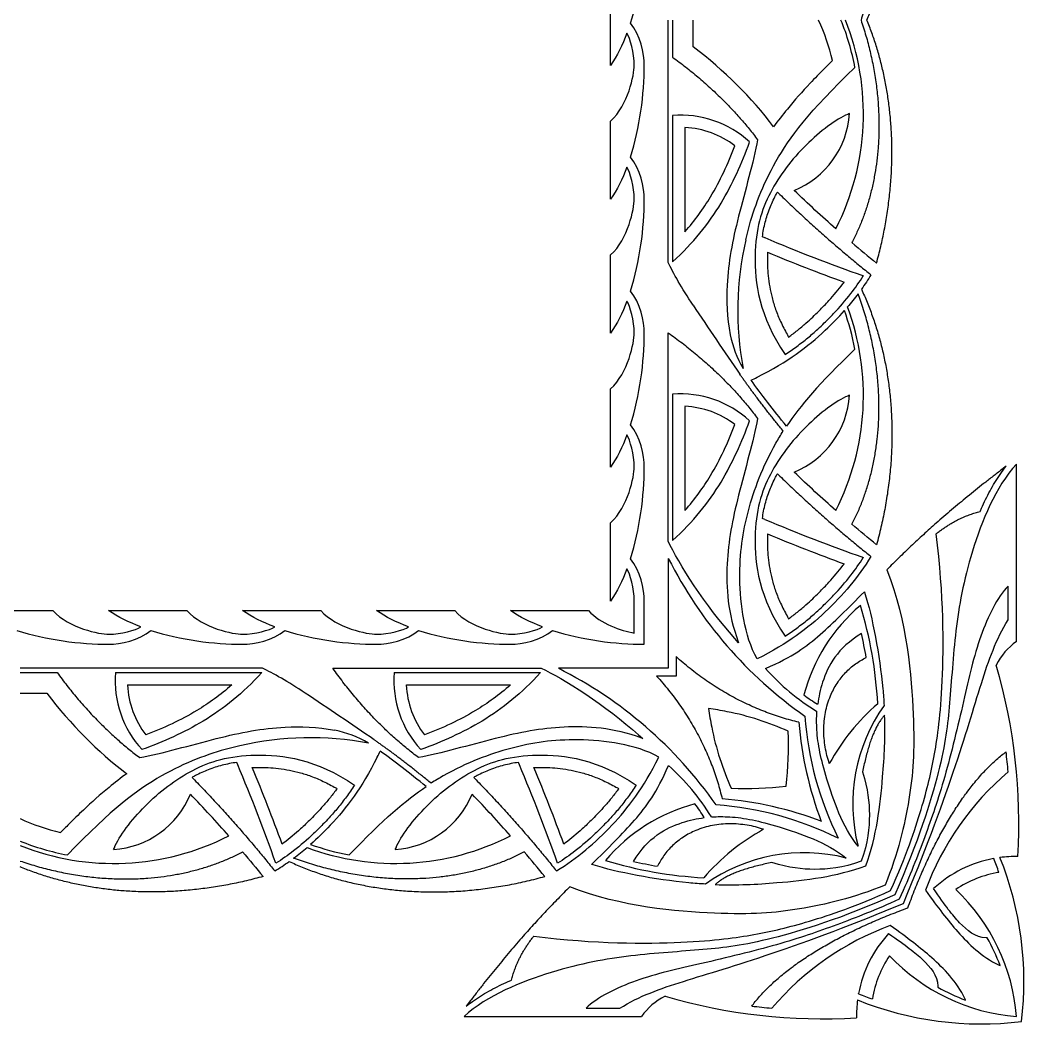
# Model space of a CAD drawing. Header units: millimetres. Extents: x -143 to 143, y -142 to 141.
# Drawn here: x 96.88 to 142.69, y -42.93 to 2.89 of the extents above; entities that cross this region are included whole.
import ezdxf

# ---------------------------------------------------------------- set-up
doc = ezdxf.new("R2010")
doc.units = ezdxf.units.MM
doc.header["$MEASUREMENT"] = 0
doc.layers.add('Layer 03', color=5, linetype='Continuous')

msp = doc.modelspace()

# ---------------------------------------------------------------- linework, layer by layer
at = {"layer": 'Layer 03'}
for p, q in [((123.827, 0.818), (123.827, 4.388)), ((126.462, -8.176), (126.462, 2.886)), ((126.657, 2.886), (126.657, 1.193)), ((127.596, 1.664), (127.596, 2.886)), ((123.827, -5.294), (123.827, -1.723)), ((126.657, -1.466), (126.657, -8.143)), ((134.737, -1.383), (134.655, -1.416)), ((127.221, -2.019), (127.221, -6.774)), ((131.441, -4.964), (131.489, -5.011)), ((130.86, -7.045), (130.757, -7.002)), ((123.827, -11.405), (123.827, -7.835)), ((126.462, -20.9), (126.462, -11.39)), ((123.827, -17.517), (123.827, -13.946)), ((126.657, -14.19), (126.657, -20.866)), ((134.737, -14.239), (134.655, -14.272)), ((127.221, -14.743), (127.221, -19.498)), ((142.351, -25.472), (142.351, -17.377)), ((131.441, -17.819), (131.489, -17.866)), ((141.88, -17.48), (141.622, -17.676)), ((123.827, -23.628), (123.827, -20.057)), ((130.86, -19.901), (130.757, -19.857)), ((126.462, -21.683), (126.462, -26.7)), ((135.408, -23.202), (135.433, -23.278)), ((141.975, -24.494), (141.975, -22.946)), ((124.907, -25.092), (124.907, -23.628)), ((125.364, -25.602), (125.364, -23.628)), ((94.807, -24.065), (98.377, -24.065)), ((100.918, -24.065), (104.489, -24.065)), ((107.03, -24.065), (110.6, -24.065)), ((113.141, -24.065), (116.712, -24.065)), ((119.252, -24.065), (122.823, -24.065)), ((129.666, -25.531), (129.494, -25.339)), ((129.651, -25.49), (129.666, -25.531)), ((126.818, -26.167), (126.818, -27.056)), ((107.938, -26.7), (96.875, -26.7)), ((96.875, -26.896), (98.569, -26.896)), ((101.228, -26.896), (107.904, -26.896)), ((111.152, -26.7), (120.662, -26.7)), ((113.951, -26.896), (120.628, -26.896)), ((126.462, -26.7), (121.445, -26.7)), ((101.781, -27.459), (106.536, -27.459)), ((114.505, -27.459), (119.259, -27.459)), ((126.818, -27.056), (125.929, -27.056)), ((96.875, -27.834), (98.097, -27.834)), ((125.101, -29.732), (125.293, -29.905)), ((125.293, -29.905), (125.252, -29.889)), ((141.841, -30.537), (141.875, -30.511)), ((106.807, -31.098), (106.763, -30.995)), ((119.663, -31.098), (119.619, -30.995)), ((104.725, -31.679), (104.772, -31.727)), ((117.581, -31.679), (117.628, -31.727)), ((101.145, -34.975), (101.178, -34.893)), ((114, -34.975), (114.033, -34.893)), ((123.039, -35.672), (122.963, -35.647)), ((141.309, -35.38), (141.312, -35.386)), ((141.017, -39.006), (140.962, -39.002)), ((141.557, -40.243), (141.603, -40.265)), ((138.764, -41.201), (138.767, -41.255)), ((135.147, -41.55), (135.142, -41.548)), ((117.438, -41.861), (117.242, -42.118)), ((130.273, -42.113), (130.299, -42.079)), ((140.026, -41.841), (140.004, -41.795)), ((117.138, -42.589), (125.234, -42.589)), ((122.707, -42.214), (124.256, -42.214))]:
    msp.add_line(p, q, dxfattribs=at)
for centre, radius, start, end in [((123.809, -1.392), 10.431, 13.4596, 24.212), ((123.809, -1.392), 11.558, 333.0039, 21.723), ((123.809, -1.392), 11.369, 10.7207, 22.1021), ((127.025, -6.103), 4.652, 47.4066, 94.5268), ((130.644, -1.097), 4.102, 292.3579, 355.9961), ((127.025, -6.103), 4.089, 52.6757, 87.2521), ((144.219, -10.373), 14.585, 167.2122, 190.4258), ((161.658, 65.804), 79.091, 247.0831, 250.58106), ((161.658, 65.804), 79.655, 247.35497, 250.05226), ((294.258, 100.581), 200.084, 213.59416, 214.68573), ((123.809, -14.247), 11.558, 333.0039, 20.4486), ((123.809, -14.247), 11.369, 10.7207, 19.9316), ((133.98, -10.566), 4.778, 190.9657, 210.7915), ((121.719, 3.944), 19.46, 295.9687, 296.8619), ((127.025, -18.827), 4.652, 47.4066, 94.5268), ((130.644, -13.952), 4.102, 292.3579, 355.9961), ((127.025, -18.827), 4.089, 52.6757, 87.2521), ((161.658, 52.948), 79.091, 247.0831, 250.58106), ((161.658, 52.948), 79.655, 247.35497, 250.05226), ((143.934, -12.856), 19.575, 206.8027, 234.9501), ((140.505, -30.026), 8.139, 130.4189, 164.9568), ((117.433, -29.276), 18.61, 2.9548, 17.019), ((117.433, -29.276), 18.319, 9.6374, 13.1334), ((144.017, -27.825), 2.883, 125.2952, 153.7914), ((116.661, -33.759), 25.796, 356.6008, 16.2239), ((105.865, -27.263), 4.652, 175.4732, 222.5934), ((118.588, -27.263), 4.652, 175.4732, 222.5934), ((112.618, -44.172), 19.575, 35.0499, 63.1973), ((138.496, -19.976), 10.152, 221.5121, 238.8548), ((105.865, -27.263), 4.089, 182.7479, 217.3243), ((118.588, -27.263), 4.089, 182.7479, 217.3243), ((-0.819, -194.496), 200.084, 55.31427, 56.40584), ((138.496, -19.976), 9.861, 233.6042, 238.0479), ((142.596, -35.895), 10.035, 130.9563, 151.1191), ((142.686, -32.896), 7.807, 144.7542, 194.2648), ((148.968, -27.771), 16.611, 184.7936, 200.8531), ((147.74, -27.764), 15.089, 184.2464, 206.3091), ((110.327, -34.218), 4.778, 59.2085, 79.0343), ((114.815, -30.123), 17.13, 353.4664, 1.8415), ((110.134, -44.457), 14.585, 79.5742, 102.7878), ((95.818, -21.957), 19.46, 333.1381, 334.0313), ((116.661, -33.759), 25.422, 5.2777, 7.3394), ((33.958, -61.896), 79.091, 19.41894, 22.9169), ((46.814, -61.896), 79.091, 19.41894, 22.9169), ((119.737, -38.734), 10.152, 31.1452, 48.4879), ((33.958, -61.896), 79.655, 19.94774, 22.64503), ((46.814, -61.896), 79.655, 19.94774, 22.64503), ((150.52, -41.416), 13.15, 130.529, 159.6002), ((100.858, -30.883), 4.102, 274.0039, 337.6421), ((113.714, -30.883), 4.102, 274.0039, 337.6421), ((129.885, -15.054), 17.13, 268.1585, 276.5336), ((129.787, -40.744), 8.139, 105.0432, 139.5811), ((119.737, -38.734), 9.861, 31.9521, 36.3958), ((127.526, -47.978), 15.089, 63.6909, 85.7536), ((127.532, -49.206), 16.611, 69.1469, 85.2064), ((101.153, -24.048), 10.431, 245.788, 256.5404), ((101.153, -24.048), 11.558, 248.277, 296.9961), ((114.009, -24.048), 11.558, 249.5514, 296.9961), ((135.657, -42.835), 10.035, 118.8809, 139.0437), ((101.153, -24.048), 11.369, 247.8979, 259.2793), ((114.009, -24.048), 11.369, 250.0684, 259.2793), ((132.658, -42.925), 7.807, 75.7352, 125.2458), ((129.037, -17.672), 18.61, 252.981, 267.0452), ((129.037, -17.672), 18.319, 256.8666, 260.3626), ((142.316, -40.81), 5.522, 100.5034, 132.7695), ((127.624, -40.973), 14.784, 19.5948, 22.204), ((142.316, -40.81), 5.522, 89.0083, 97.4843), ((127.624, -40.973), 15.067, 352.9704, 21.9741), ((142.316, -40.81), 4.856, 99.0554, 124.3121), ((133.474, -43.284), 8.906, 4.4569, 46.7285), ((141.177, -50.759), 13.15, 110.3998, 139.471), ((140.571, -42.554), 5.522, 137.2305, 169.4966), ((133.474, -43.284), 8.672, 20.3757, 29.5633), ((140.571, -42.554), 4.856, 145.6879, 170.9446), ((143.046, -33.712), 8.906, 223.2715, 265.5431), ((127.587, -44.255), 2.883, 116.2086, 144.7048), ((133.521, -16.899), 25.796, 253.7761, 273.3992), ((140.734, -27.863), 14.784, 247.796, 250.4052), ((143.046, -33.712), 8.672, 240.4367, 249.6243), ((133.521, -16.899), 25.422, 262.6606, 264.7223), ((140.571, -42.554), 5.522, 172.5157, 180.9917), ((140.734, -27.863), 15.067, 248.0259, 277.0296)]:
    msp.add_arc(centre, radius, start, end, dxfattribs=at)
for points, weights in [([(135.526, 2.886), (137.614, 7.996), (135.964, 13.976)], [0.99166073617, 0.943709866866, 1.00116640451]), ([(134.841, 13.044), (137.179, 8.565), (135.257, 2.886)], [1.00346085523, 0.908149929035, 0.993266671418]), ([(135.257, 2.886), (137.179, -2.793), (134.841, -7.272)], [0.993266671418, 0.908149929035, 1.00346085523]), ([(135.964, -8.204), (137.614, -2.224), (135.526, 2.886)], [1.00116634971, 0.943709889731, 0.99166073617]), ([(134.841, -20.127), (137.272, -15.471), (135.127, -9.601)], [1.00346085523, 0.904746005443, 0.999576502942]), ([(135.277, -9.396), (137.72, -14.698), (135.964, -21.059)], [0.997786398583, 0.940266674673, 1.00116637547]), ([(132.415, -29.159), (129.306, -28.417), (126.818, -26.167)], [0.999999988268, 0.97539571835, 1]), ([(133.809, -31.048), (132.656, -27.568), (135.493, -26.209)], [1, 0.770834267051, 0.998525556649]), ([(125.929, -27.056), (128.179, -29.544), (128.92, -32.654)], [1, 0.97539571835, 0.999999988268]), ([(136.332, -28.84), (135.694, -29.516), (135.33, -31.43)], [1, 0.954157824429, 1]), ([(137.393, -37.632), (139.29, -32.468), (141.841, -30.537)], [1, 0.962677498974, 1]), ([(130.81, -34.047), (127.33, -32.894), (125.971, -35.732)], [0.999999890725, 0.770834212062, 0.998525773792]), ([(96.875, -35.495), (102.555, -37.417), (107.033, -35.08)], [0.993266671418, 0.908149929035, 1.00346085523]), ([(119.889, -35.08), (115.233, -37.51), (109.362, -35.365)], [1.00346085523, 0.904746028979, 0.999576457724]), ([(109.157, -35.515), (114.459, -37.958), (120.821, -36.202)], [0.997786371156, 0.940266702906, 1.00116634643]), ([(131.192, -35.568), (129.278, -35.933), (128.602, -36.57)], [1, 0.954157824429, 1]), ([(107.965, -36.202), (101.985, -37.853), (96.875, -35.765)], [1.00116637711, 0.943709878298, 0.99166073617]), ([(130.299, -42.079), (132.23, -39.529), (137.393, -37.632)], [1, 0.962677507872, 0.999999982203])]:
    msp.add_rational_spline(points, weights, degree=2, dxfattribs=at)
for points, degree in [([(124.729, 2.742), (125.161, 4.082), (125.364, 5.621), (125.364, 6.929)], 3), ([(125.364, 0.818), (125.364, 1.36), (125.186, 2.204), (124.729, 2.742)], 3), ([(124.57, 2.286), (124.365, 1.741), (124.118, 1.241), (123.827, 0.818)], 3), ([(124.907, 0.818), (124.907, 1.376), (124.719, 2.066), (124.57, 2.286)], 3), ([(131.269, -1.988), (130.256, -0.644), (129.029, 0.574), (127.596, 1.664)], 3), ([(126.657, 1.193), (128.967, -0.486), (130.536, -2.575)], 2), ([(123.827, -1.723), (124.632, -0.997), (124.907, 0.401), (124.907, 0.818)], 3), ([(124.729, -3.369), (125.161, -2.029), (125.364, -0.491), (125.364, 0.818)], 3), ([(128.386, -5.183), (128.831, -4.446), (129.181, -3.676), (129.504, -2.852)], 3), ([(125.364, -5.294), (125.364, -4.751), (125.186, -3.907), (124.729, -3.369)], 3), ([(124.57, -3.825), (124.365, -4.37), (124.118, -4.871), (123.827, -5.294)], 3), ([(124.907, -5.294), (124.907, -4.736), (124.719, -4.045), (124.57, -3.825)], 3), ([(131.489, -5.011), (133.579, -7.045), (135.711, -8.739)], 2), ([(134.108, -6.638), (133.471, -6.079), (132.837, -5.497), (132.205, -4.89)], 3), ([(123.827, -7.835), (124.632, -7.108), (124.907, -5.71), (124.907, -5.294)], 3), ([(124.729, -9.48), (125.161, -8.141), (125.364, -6.602), (125.364, -5.294)], 3), ([(127.221, -6.774), (127.676, -6.257), (128.057, -5.728), (128.386, -5.183)], 3), ([(134.841, -7.272), (135.215, -7.59), (135.589, -7.901), (135.964, -8.204)], 3), ([(127.592, -10.127), (127.079, -9.354), (126.672, -8.646), (126.462, -8.176)], 3), ([(135.711, -8.739), (135.574, -8.964), (135.429, -9.183), (135.277, -9.396)], 3), ([(125.364, -11.405), (125.364, -10.863), (125.186, -10.019), (124.729, -9.48)], 3), ([(135.127, -9.601), (134.971, -9.809), (134.808, -10.012), (134.639, -10.209)], 3), ([(124.57, -9.937), (124.365, -10.482), (124.118, -10.982), (123.827, -11.405)], 3), ([(124.907, -11.405), (124.907, -10.847), (124.719, -10.157), (124.57, -9.937)], 3), ([(123.827, -13.946), (124.632, -13.22), (124.907, -11.822), (124.907, -11.405)], 3), ([(124.729, -15.592), (125.161, -14.252), (125.364, -12.713), (125.364, -11.405)], 3), ([(126.462, -11.39), (128.901, -13.121), (130.536, -15.298)], 2), ([(134.98, -12.132), (133.355, -13.688), (132.464, -14.743), (131.856, -15.645)], 3), ([(131.706, -15.873), (130.546, -14.459), (129.732, -13.282)], 2), ([(131.856, -15.645), (131.243, -14.896), (130.704, -14.198), (130.24, -13.552)], 3), ([(128.386, -17.907), (128.831, -17.17), (129.181, -16.4), (129.504, -15.575)], 3), ([(130.536, -15.298), (130.352, -16.303), (129.565, -18.998), (129.013, -21.81), (129.173, -24.199), (129.651, -25.49)], 3), ([(125.364, -17.517), (125.364, -16.974), (125.186, -16.13), (124.729, -15.592)], 3), ([(124.57, -16.048), (124.365, -16.593), (124.118, -17.093), (123.827, -17.517)], 3), ([(124.907, -17.517), (124.907, -16.959), (124.719, -16.268), (124.57, -16.048)], 3), ([(123.827, -20.057), (124.632, -19.331), (124.907, -17.933), (124.907, -17.517)], 3), ([(124.729, -21.703), (125.161, -20.364), (125.364, -18.825), (125.364, -17.517)], 3), ([(131.489, -17.866), (133.579, -19.901), (135.711, -21.594)], 2), ([(134.108, -19.494), (133.471, -18.935), (132.837, -18.353), (132.205, -17.746)], 3), ([(141.622, -17.676), (138.695, -19.904), (136.441, -22.199)], 2), ([(127.221, -19.498), (127.676, -18.98), (128.057, -18.452), (128.386, -17.907)], 3), ([(138.68, -20.563), (139.687, -19.775), (140.689, -19.548)], 2), ([(135.964, -21.059), (135.589, -20.757), (135.215, -20.446), (134.841, -20.127)], 3), ([(129.494, -25.339), (128.176, -23.868), (126.897, -21.872), (126.462, -20.9)], 3), ([(125.364, -23.628), (125.364, -23.085), (125.186, -22.241), (124.729, -21.703)], 3), ([(135.711, -21.594), (135.136, -22.54), (133.703, -24.214), (131.94, -25.549), (130.512, -26.273)], 3), ([(124.57, -22.159), (124.365, -22.704), (124.118, -23.205), (123.827, -23.628)], 3), ([(124.907, -23.628), (124.907, -23.07), (124.719, -22.38), (124.57, -22.159)], 3), ([(136.441, -22.199), (137.359, -24.6), (137.78, -29.536), (137.556, -32.523), (136.943, -35.175), (136.356, -36.594)], 3), ([(98.377, -24.065), (99.104, -24.871), (100.502, -25.145), (100.918, -25.145)], 3), ([(102.387, -24.808), (101.842, -24.603), (101.341, -24.356), (100.918, -24.065)], 3), ([(104.489, -24.065), (105.215, -24.871), (106.613, -25.145), (107.03, -25.145)], 3), ([(108.498, -24.808), (107.953, -24.603), (107.453, -24.356), (107.03, -24.065)], 3), ([(110.6, -24.065), (111.326, -24.871), (112.724, -25.145), (113.141, -25.145)], 3), ([(114.609, -24.808), (114.065, -24.603), (113.564, -24.356), (113.141, -24.065)], 3), ([(116.712, -24.065), (117.438, -24.871), (118.836, -25.145), (119.252, -25.145)], 3), ([(120.721, -24.808), (120.176, -24.603), (119.676, -24.356), (119.252, -24.065)], 3), ([(122.823, -24.065), (123.372, -24.674), (124.304, -24.979), (124.907, -25.092)], 3), ([(96.732, -24.968), (98.071, -25.4), (99.61, -25.602), (100.918, -25.602)], 3), ([(100.918, -25.145), (101.476, -25.145), (102.167, -24.957), (102.387, -24.808)], 3), ([(100.918, -25.602), (101.461, -25.602), (102.305, -25.424), (102.843, -24.968)], 3), ([(102.843, -24.968), (104.183, -25.4), (105.721, -25.602), (107.03, -25.602)], 3), ([(107.03, -25.145), (107.588, -25.145), (108.278, -24.957), (108.498, -24.808)], 3), ([(107.03, -25.602), (107.572, -25.602), (108.416, -25.424), (108.955, -24.968)], 3), ([(108.955, -24.968), (110.294, -25.4), (111.833, -25.602), (113.141, -25.602)], 3), ([(113.141, -25.145), (113.699, -25.145), (114.389, -24.957), (114.609, -24.808)], 3), ([(113.141, -25.602), (113.684, -25.602), (114.528, -25.424), (115.066, -24.968)], 3), ([(115.066, -24.968), (116.405, -25.4), (117.944, -25.602), (119.252, -25.602)], 3), ([(119.252, -25.145), (119.81, -25.145), (120.501, -24.957), (120.721, -24.808)], 3), ([(119.252, -25.602), (119.795, -25.602), (120.639, -25.424), (121.177, -24.968)], 3), ([(121.177, -24.968), (122.517, -25.4), (124.056, -25.602), (125.364, -25.602)], 3), ([(98.569, -26.896), (100.247, -29.205), (102.336, -30.774)], 2), ([(109.889, -27.831), (109.116, -27.318), (108.408, -26.91), (107.938, -26.7)], 3), ([(115.06, -30.774), (112.883, -29.139), (111.152, -26.7)], 2), ([(120.662, -26.7), (121.634, -27.135), (123.629, -28.415), (125.101, -29.732)], 3), ([(106.536, -27.459), (106.018, -27.915), (105.49, -28.295), (104.945, -28.624)], 3), ([(119.259, -27.459), (118.742, -27.915), (118.213, -28.295), (117.668, -28.624)], 3), ([(98.097, -27.834), (99.188, -29.267), (100.406, -30.494), (101.75, -31.508)], 3), ([(104.945, -28.624), (104.208, -29.069), (103.438, -29.42), (102.614, -29.742)], 3), ([(117.668, -28.624), (116.931, -29.069), (116.161, -29.42), (115.337, -29.742)], 3), ([(129.152, -28.679), (128.87, -28.622), (128.585, -28.575), (128.298, -28.537)], 3), ([(128.298, -28.537), (128.337, -28.823), (128.384, -29.108), (128.441, -29.39)], 3), ([(131.936, -29.573), (131.058, -29.175), (130.121, -28.873), (129.152, -28.679)], 3), ([(125.252, -29.889), (123.961, -29.411), (121.572, -29.251), (118.76, -29.804), (116.064, -30.59), (115.06, -30.774)], 3), ([(128.441, -29.39), (128.635, -30.359), (128.937, -31.296), (129.334, -32.175)], 3), ([(115.634, -31.945), (114.22, -30.784), (113.044, -29.97)], 2), ([(115.407, -32.094), (114.657, -31.481), (113.959, -30.942), (113.314, -30.478)], 3), ([(121.356, -35.949), (122.302, -35.374), (123.975, -33.941), (125.311, -32.179), (126.034, -30.75)], 3), ([(104.772, -31.727), (106.807, -33.817), (108.5, -35.949)], 2), ([(117.628, -31.727), (119.663, -33.817), (121.356, -35.949)], 2), ([(106.4, -34.346), (105.841, -33.709), (105.258, -33.075), (104.652, -32.443)], 3), ([(111.894, -35.219), (113.45, -33.593), (114.504, -32.702), (115.407, -32.094)], 3), ([(119.256, -34.346), (118.697, -33.709), (118.114, -33.075), (117.508, -32.443)], 3), ([(107.033, -35.08), (107.352, -35.453), (107.663, -35.827), (107.965, -36.202)], 3), ([(109.362, -35.365), (109.571, -35.209), (109.774, -35.046), (109.971, -34.877)], 3), ([(120.821, -36.202), (120.518, -35.827), (120.208, -35.453), (119.889, -35.08)], 3), ([(108.5, -35.949), (108.725, -35.812), (108.944, -35.667), (109.157, -35.515)], 3), ([(135.27, -35.508), (134.402, -35.824), (133.095, -35.931), (132.002, -35.813), (131.192, -35.568)], 3), ([(121.961, -36.679), (119.666, -38.934), (117.438, -41.861)], 2), ([(119.309, -40.928), (119.537, -39.925), (120.324, -38.918)], 2)]:
    msp.add_open_spline(points, degree=degree, dxfattribs=at)
for points, knots in [([(133.954, 1.036), (133.829, 0.914), (133.483, 0.573), (132.781, -0.149), (131.996, -1.025), (131.468, -1.709), (131.269, -1.988)], [78.834027, 78.834027, 78.834027, 78.834027, 79.393439, 80.385496, 82.053992, 83.148046, 83.148046, 83.148046, 83.148046]), ([(129.996, -7.145), (130.033, -6.983), (130.314, -5.85), (131.123, -3.65), (132.87, -1.296), (134.98, 0.723)], [232.002867, 232.002867, 232.002867, 232.002867, 232.713336, 236.997659, 241.268884, 241.268884, 241.268884, 241.268884]), ([(134.655, -1.416), (134.112, -1.633), (132.669, -2.738), (130.966, -4.924), (130.187, -7.514), (130.604, -10.642), (131.794, -12.375)], [899.965189, 899.965189, 899.965189, 899.965189, 903.490222, 907.015254, 910.540287, 914.065319, 914.065319, 914.065319, 914.065319]), ([(126.657, -8.143), (127.602, -7.288), (128.986, -5.55), (129.804, -3.661), (130.173, -2.679)], [36.382544, 36.382544, 36.382544, 36.382544, 39.995738, 43.459272, 43.459272, 43.459272, 43.459272]), ([(130.536, -2.575), (130.352, -3.579), (129.565, -6.274), (129.076, -8.765), (129.133, -10.672), (129.289, -11.475)], [214.068405, 214.068405, 214.068405, 214.068405, 217.785381, 221.502358, 223.945601, 223.945601, 223.945601, 223.945601]), ([(130.757, -7.002), (130.787, -6.778), (130.872, -6.338), (131.076, -5.705), (131.284, -5.254), (131.413, -5.014), (131.441, -4.964)], [924.756265, 924.756265, 924.756265, 924.756265, 925.47704, 926.188062, 926.876999, 927.060273, 927.060273, 927.060273, 927.060273]), ([(130.989, -7.71), (130.987, -7.766), (130.976, -8.123), (130.998, -8.821), (131.144, -9.639), (131.357, -10.334), (131.584, -10.895), (131.797, -11.31), (131.93, -11.539), (131.954, -11.581)], [19.266633, 19.266633, 19.266633, 19.266633, 19.443375, 20.408821, 21.494313, 22.091218, 22.732442, 23.425905, 23.579886, 23.579886, 23.579886, 23.579886]), ([(131.794, -12.375), (131.974, -12.257), (132.326, -12.014), (132.824, -11.626), (133.239, -11.263), (133.632, -10.893), (134.152, -10.368), (134.762, -9.662), (135.185, -9.065), (135.362, -8.789)], [914.065319, 914.065319, 914.065319, 914.065319, 914.754967, 915.431579, 916.082826, 916.513334, 917.158018, 918.444134, 919.493344, 919.493344, 919.493344, 919.493344]), ([(131.954, -11.581), (132.089, -11.483), (132.357, -11.278), (132.721, -10.97), (133.051, -10.669), (133.404, -10.326), (133.874, -9.833), (134.245, -9.389), (134.462, -9.1), (134.482, -9.072)], [11.489497, 11.489497, 11.489497, 11.489497, 12.021612, 12.569762, 13.010145, 13.44942, 14.143408, 15.187277, 15.297613, 15.297613, 15.297613, 15.297613]), ([(130.512, -13.417), (131.94, -12.694), (133.159, -11.77), (134.22, -10.686), (134.498, -10.372)], [17.35656, 17.35656, 17.35656, 17.35656, 21.154838, 22.60809, 22.60809, 22.60809, 22.60809]), ([(134.655, -14.272), (134.112, -14.489), (132.669, -15.594), (130.966, -17.779), (130.187, -20.37), (130.604, -23.498), (131.794, -25.231)], [978.246997, 978.246997, 978.246997, 978.246997, 981.77203, 985.297063, 988.822095, 992.347127, 992.347127, 992.347127, 992.347127]), ([(126.657, -20.866), (127.602, -20.011), (128.986, -18.274), (129.804, -16.385), (130.173, -15.402)], [36.382544, 36.382544, 36.382544, 36.382544, 39.995738, 43.459272, 43.459272, 43.459272, 43.459272]), ([(130.512, -26.273), (129.923, -25.193), (129.564, -22.374), (130.002, -19.554), (130.812, -17.353), (131.586, -16.06), (131.706, -15.873)], [1019.016293, 1019.016293, 1019.016293, 1019.016293, 1023.300615, 1027.584937, 1031.869259, 1032.570407, 1032.570407, 1032.570407, 1032.570407]), ([(142.351, -17.377), (141.39, -18.424), (140.129, -21.576), (139.522, -24.984), (139.317, -28.43), (139.007, -30.981), (137.88, -34.597), (136.799, -37.037)], [323.850393, 323.850393, 323.850393, 323.850393, 328.280829, 332.711265, 337.141702, 341.572138, 346.002573, 346.002573, 346.002573, 346.002573]), ([(130.757, -19.857), (130.787, -19.634), (130.872, -19.193), (131.076, -18.561), (131.284, -18.11), (131.413, -17.87), (131.441, -17.819)], [1003.038073, 1003.038073, 1003.038073, 1003.038073, 1003.758848, 1004.46987, 1005.158807, 1005.342081, 1005.342081, 1005.342081, 1005.342081]), ([(140.689, -19.548), (140.711, -19.496), (140.852, -19.174), (141.134, -18.596), (141.518, -17.96), (141.784, -17.6), (141.88, -17.48)], [204.028963, 204.028963, 204.028963, 204.028963, 204.207534, 205.151686, 206.086007, 206.578333, 206.578333, 206.578333, 206.578333]), ([(130.989, -20.566), (130.987, -20.621), (130.976, -20.979), (130.998, -21.676), (131.144, -22.495), (131.357, -23.19), (131.584, -23.751), (131.797, -24.166), (131.93, -24.395), (131.954, -24.437)], [19.266633, 19.266633, 19.266633, 19.266633, 19.443375, 20.408821, 21.494313, 22.091218, 22.732442, 23.425905, 23.579886, 23.579886, 23.579886, 23.579886]), ([(136.605, -36.844), (137.323, -35.251), (138.106, -32.942), (138.637, -30.687), (139.013, -27.964), (139.053, -23.388), (138.68, -20.563)], [276.213335, 276.213335, 276.213335, 276.213335, 280.657039, 285.100744, 289.544449, 293.988154, 293.988154, 293.988154, 293.988154]), ([(131.794, -25.231), (131.974, -25.113), (132.326, -24.87), (132.824, -24.482), (133.239, -24.119), (133.632, -23.749), (134.152, -23.224), (134.762, -22.518), (135.185, -21.921), (135.362, -21.644)], [992.347127, 992.347127, 992.347127, 992.347127, 993.036775, 993.713387, 994.364634, 994.795143, 995.439826, 996.725943, 997.775152, 997.775152, 997.775152, 997.775152]), ([(131.954, -24.437), (132.089, -24.339), (132.357, -24.133), (132.721, -23.826), (133.051, -23.525), (133.404, -23.182), (133.874, -22.689), (134.245, -22.244), (134.462, -21.956), (134.482, -21.928)], [23.579886, 23.579886, 23.579886, 23.579886, 24.112001, 24.660151, 25.100534, 25.539809, 26.233797, 27.277666, 27.388002, 27.388002, 27.388002, 27.388002]), ([(130.894, -26.704), (132.146, -26.174), (133.334, -25.281), (134.66, -23.972), (135.408, -23.202)], [38.452416, 38.452416, 38.452416, 38.452416, 41.617124, 44.635638, 44.635638, 44.635638, 44.635638]), ([(135.433, -23.278), (135.771, -24.314), (136.165, -26.433), (136.296, -28.145), (136.311, -28.391)], [44.74621, 44.74621, 44.74621, 44.74621, 49.256201, 50.039357, 50.039357, 50.039357, 50.039357]), ([(141.975, -22.946), (141.477, -23.442), (140.594, -25.247), (139.982, -28.055), (139.07, -31.855), (138.197, -34.343), (137.486, -36.181), (136.998, -37.236)], [132.878391, 132.878391, 132.878391, 132.878391, 136.025829, 139.294092, 142.562356, 145.830619, 149.098882, 149.098882, 149.098882, 149.098882]), ([(137.189, -37.427), (138.128, -35.203), (139.672, -31.019), (140.751, -27.286), (141.418, -25.366), (141.975, -24.494)], [181.645595, 181.645595, 181.645595, 181.645595, 186.584965, 191.524337, 196.321979, 196.321979, 196.321979, 196.321979]), ([(135.273, -25.113), (134.176, -25.779), (133.551, -26.943), (133.32, -28.014), (133.278, -28.343)], [40.351395, 40.351395, 40.351395, 40.351395, 43.257898, 44.593229, 44.593229, 44.593229, 44.593229]), ([(107.904, -26.896), (107.049, -27.84), (105.312, -29.225), (103.423, -30.043), (102.44, -30.411)], [47.721577, 47.721577, 47.721577, 47.721577, 51.33477, 54.798305, 54.798305, 54.798305, 54.798305]), ([(120.628, -26.896), (119.773, -27.84), (118.036, -29.225), (116.146, -30.043), (115.164, -30.411)], [29.455475, 29.455475, 29.455475, 29.455475, 33.068669, 36.532203, 36.532203, 36.532203, 36.532203]), ([(135.12, -34.819), (134.407, -33.927), (133.561, -31.466), (133.228, -29.926), (133.225, -28.95), (133.245, -28.664)], [57.226542, 57.226542, 57.226542, 57.226542, 60.181596, 63.13665, 64.316529, 64.316529, 64.316529, 64.316529]), ([(135.477, -35.715), (135.966, -34.366), (136.259, -31.959), (136.367, -29.828), (136.332, -28.84)], [75.320658, 75.320658, 75.320658, 75.320658, 79.830648, 83.073795, 83.073795, 83.073795, 83.073795]), ([(102.336, -30.774), (103.341, -30.59), (106.036, -29.804), (108.527, -29.314), (110.434, -29.372), (111.236, -29.527)], [214.068405, 214.068405, 214.068405, 214.068405, 217.785381, 221.502358, 223.945601, 223.945601, 223.945601, 223.945601]), ([(106.906, -30.234), (106.745, -30.271), (105.611, -30.552), (103.412, -31.362), (101.058, -33.108), (99.038, -35.219)], [232.002867, 232.002867, 232.002867, 232.002867, 232.713336, 236.997659, 241.268884, 241.268884, 241.268884, 241.268884]), ([(126.034, -30.75), (124.954, -30.162), (122.135, -29.802), (119.316, -30.24), (117.115, -31.05), (115.822, -31.825), (115.634, -31.945)], [1019.016293, 1019.016293, 1019.016293, 1019.016293, 1023.300615, 1027.584937, 1031.869259, 1032.570407, 1032.570407, 1032.570407, 1032.570407]), ([(101.178, -34.893), (101.395, -34.35), (102.5, -32.907), (104.685, -31.205), (107.276, -30.425), (110.404, -30.842), (112.137, -32.032)], [1245.575563, 1245.575563, 1245.575563, 1245.575563, 1249.100596, 1252.625628, 1256.150661, 1259.675693, 1259.675693, 1259.675693, 1259.675693]), ([(114.033, -34.893), (114.25, -34.35), (115.355, -32.907), (117.541, -31.205), (120.131, -30.425), (123.259, -30.842), (124.992, -32.032)], [978.246997, 978.246997, 978.246997, 978.246997, 981.77203, 985.297063, 988.822095, 992.347127, 992.347127, 992.347127, 992.347127]), ([(106.763, -30.995), (106.54, -31.026), (106.099, -31.11), (105.467, -31.315), (105.016, -31.522), (104.776, -31.651), (104.725, -31.679)], [1270.366639, 1270.366639, 1270.366639, 1270.366639, 1271.087414, 1271.798436, 1272.487373, 1272.670647, 1272.670647, 1272.670647, 1272.670647]), ([(113.179, -30.75), (112.455, -32.179), (111.532, -33.397), (110.447, -34.458), (110.133, -34.736)], [27.807956, 27.807956, 27.807956, 27.807956, 31.606234, 33.059486, 33.059486, 33.059486, 33.059486]), ([(119.619, -30.995), (119.396, -31.026), (118.955, -31.11), (118.322, -31.315), (117.872, -31.522), (117.631, -31.651), (117.581, -31.679)], [1003.038073, 1003.038073, 1003.038073, 1003.038073, 1003.758848, 1004.46987, 1005.158807, 1005.342081, 1005.342081, 1005.342081, 1005.342081]), ([(122.963, -35.647), (123.734, -34.899), (125.043, -33.572), (125.936, -32.385), (126.466, -31.132)], [81.231051, 81.231051, 81.231051, 81.231051, 84.249566, 87.414273, 87.414273, 87.414273, 87.414273]), ([(101.75, -31.508), (101.471, -31.706), (100.786, -32.235), (99.911, -33.019), (99.189, -33.722), (98.848, -34.067), (98.725, -34.192)], [93.025445, 93.025445, 93.025445, 93.025445, 94.119499, 95.787995, 96.780052, 97.339464, 97.339464, 97.339464, 97.339464]), ([(107.472, -31.227), (107.527, -31.225), (107.884, -31.214), (108.582, -31.236), (109.401, -31.382), (110.096, -31.595), (110.657, -31.822), (111.072, -32.035), (111.301, -32.168), (111.343, -32.193)], [19.266633, 19.266633, 19.266633, 19.266633, 19.443375, 20.408821, 21.494313, 22.091218, 22.732442, 23.425905, 23.579886, 23.579886, 23.579886, 23.579886]), ([(120.328, -31.227), (120.383, -31.225), (120.74, -31.214), (121.438, -31.236), (122.256, -31.382), (122.952, -31.595), (123.513, -31.822), (123.927, -32.035), (124.157, -32.168), (124.198, -32.193)], [19.266633, 19.266633, 19.266633, 19.266633, 19.443375, 20.408821, 21.494313, 22.091218, 22.732442, 23.425905, 23.579886, 23.579886, 23.579886, 23.579886]), ([(135.33, -31.43), (135.575, -32.24), (135.692, -33.333), (135.586, -34.64), (135.27, -35.508)], [55.859464, 55.859464, 55.859464, 55.859464, 58.057995, 60.256526, 60.256526, 60.256526, 60.256526]), ([(112.137, -32.032), (112.019, -32.213), (111.776, -32.565), (111.387, -33.063), (111.025, -33.477), (110.655, -33.87), (110.13, -34.39), (109.424, -35.001), (108.827, -35.424), (108.55, -35.6)], [1259.675693, 1259.675693, 1259.675693, 1259.675693, 1260.365341, 1261.041953, 1261.6932, 1262.123709, 1262.768392, 1264.054508, 1265.103718, 1265.103718, 1265.103718, 1265.103718]), ([(124.992, -32.032), (124.874, -32.213), (124.632, -32.565), (124.243, -33.063), (123.881, -33.477), (123.51, -33.87), (122.986, -34.39), (122.28, -35.001), (121.683, -35.424), (121.406, -35.6)], [992.347127, 992.347127, 992.347127, 992.347127, 993.036775, 993.713387, 994.364634, 994.795143, 995.439826, 996.725943, 997.775152, 997.775152, 997.775152, 997.775152]), ([(111.343, -32.193), (111.245, -32.327), (111.039, -32.596), (110.732, -32.959), (110.431, -33.289), (110.088, -33.642), (109.595, -34.113), (109.15, -34.483), (108.861, -34.7), (108.834, -34.721)], [23.579886, 23.579886, 23.579886, 23.579886, 24.112001, 24.660151, 25.100534, 25.539809, 26.233797, 27.277666, 27.388002, 27.388002, 27.388002, 27.388002]), ([(124.198, -32.193), (124.1, -32.327), (123.895, -32.596), (123.588, -32.959), (123.286, -33.289), (122.944, -33.642), (122.451, -34.113), (122.006, -34.483), (121.717, -34.7), (121.689, -34.721)], [11.489497, 11.489497, 11.489497, 11.489497, 12.021612, 12.569762, 13.010145, 13.44942, 14.143408, 15.187277, 15.297613, 15.297613, 15.297613, 15.297613]), ([(124.875, -35.511), (125.54, -34.414), (126.705, -33.789), (127.776, -33.558), (128.104, -33.516)], [66.412925, 66.412925, 66.412925, 66.412925, 69.319428, 70.65476, 70.65476, 70.65476, 70.65476]), ([(128.426, -33.484), (128.711, -33.463), (129.687, -33.467), (131.227, -33.799), (133.689, -34.645), (134.581, -35.359)], [90.688252, 90.688252, 90.688252, 90.688252, 91.868129, 94.823184, 97.778238, 97.778238, 97.778238, 97.778238]), ([(128.153, -36.549), (127.906, -36.535), (126.195, -36.403), (124.075, -36.009), (123.039, -35.672)], [75.827332, 75.827332, 75.827332, 75.827332, 76.610489, 81.120479, 81.120479, 81.120479, 81.120479]), ([(128.602, -36.57), (129.59, -36.605), (131.721, -36.497), (134.128, -36.204), (135.477, -35.715)], [67.567521, 67.567521, 67.567521, 67.567521, 70.810668, 75.320658, 75.320658, 75.320658, 75.320658]), ([(136.356, -36.594), (134.937, -37.182), (132.284, -37.795), (129.298, -38.018), (124.362, -37.597), (121.961, -36.679)], [229.992638, 229.992638, 229.992638, 229.992638, 235.24069, 240.488743, 245.736796, 245.736796, 245.736796, 245.736796]), ([(136.799, -37.037), (134.359, -38.118), (130.743, -39.245), (128.191, -39.556), (124.746, -39.761), (121.337, -40.368), (118.186, -41.628), (117.138, -42.589)], [346.002573, 346.002573, 346.002573, 346.002573, 350.433008, 354.863444, 359.29388, 363.724316, 368.154752, 368.154752, 368.154752, 368.154752]), ([(120.324, -38.918), (123.149, -39.291), (127.725, -39.251), (130.449, -38.876), (132.704, -38.345), (135.013, -37.562), (136.605, -36.844)], [258.438516, 258.438516, 258.438516, 258.438516, 262.882221, 267.325926, 271.769631, 276.213335, 276.213335, 276.213335, 276.213335]), ([(138.195, -36.832), (138.795, -37.66), (139.619, -38.732), (140.748, -39.858), (141.557, -40.243)], [306.689229, 306.689229, 306.689229, 306.689229, 309.244784, 311.903424, 311.903424, 311.903424, 311.903424]), ([(140.962, -39.002), (140.468, -38.973), (139.746, -38.378), (139.111, -37.552), (138.566, -36.756)], [231.339691, 231.339691, 231.339691, 231.339691, 233.24925, 235.107107, 235.107107, 235.107107, 235.107107]), ([(136.998, -37.236), (135.942, -37.725), (134.104, -38.435), (131.616, -39.308), (127.817, -40.221), (125.008, -40.832), (123.203, -41.716), (122.707, -42.214)], [149.098882, 149.098882, 149.098882, 149.098882, 152.367144, 155.635408, 158.903671, 162.171934, 165.319372, 165.319372, 165.319372, 165.319372]), ([(124.256, -42.214), (125.128, -41.656), (127.047, -40.99), (130.78, -39.911), (134.965, -38.367), (137.189, -37.427)], [166.969211, 166.969211, 166.969211, 166.969211, 171.766854, 176.706225, 181.645595, 181.645595, 181.645595, 181.645595]), ([(140.004, -41.795), (139.62, -40.986), (138.493, -39.857), (137.421, -39.033), (136.594, -38.434)], [267.181137, 267.181137, 267.181137, 267.181137, 269.839776, 272.395331, 272.395331, 272.395331, 272.395331]), ([(136.518, -38.805), (137.313, -39.35), (138.139, -39.985), (138.734, -40.706), (138.764, -41.201)], [261.771623, 261.771623, 261.771623, 261.771623, 263.62948, 265.539039, 265.539039, 265.539039, 265.539039]), ([(117.242, -42.118), (117.362, -42.022), (117.721, -41.757), (118.357, -41.373), (118.936, -41.09), (119.258, -40.95), (119.309, -40.928)], [253.406944, 253.406944, 253.406944, 253.406944, 253.89927, 254.833591, 255.777743, 255.956314, 255.956314, 255.956314, 255.956314])]:
    msp.add_open_spline(points, degree=3, knots=knots, dxfattribs=at)

doc.saveas('drawing.dxf')
